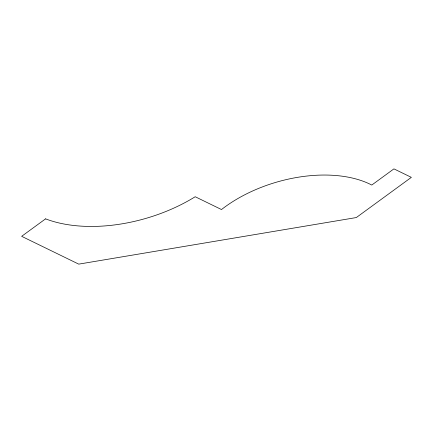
<?xml version="1.0" encoding="UTF-8"?>
<svg xmlns="http://www.w3.org/2000/svg" width="433" height="433" viewBox="0 0 433 433"><rect width="100%" height="100%" fill="white"/><g stroke="black" fill="none" stroke-linecap="round" stroke-linejoin="round"><path stroke-width="0.65" d="M45.573 218.854L21.65 236.326L78.736 264.13L356.316 217.555L411.35 177.357L393.927 168.87L371.774 185.053A105.712 60.479 -16.4 0 0 221.485 209.54L195.202 196.739A121.348 69.426 -16.4 0 1 45.573 218.854"/></g></svg>
